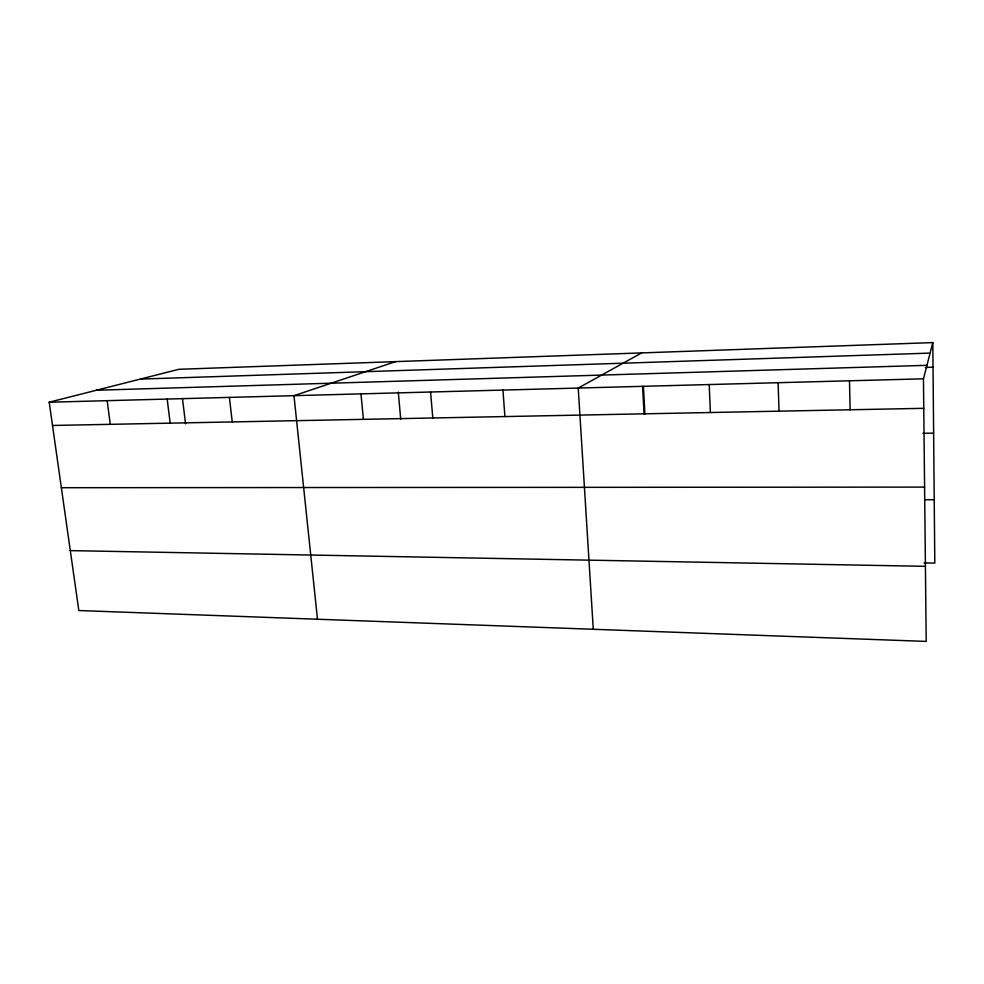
<?xml version="1.0" encoding="UTF-8"?>
<svg xmlns="http://www.w3.org/2000/svg" width="984" height="984" viewBox="0 0 984 984"><rect width="100%" height="100%" fill="white"/><g stroke="black" fill="none" stroke-linecap="round" stroke-linejoin="round"><path stroke-width="1.48" d="M923.459 378.815L932.807 342.592L178.891 369.295L49.2 402.222L78.818 610.535L926.202 641.408L923.459 378.815L49.2 402.222M641.666 352.899L578.235 388.065L593.278 629.28M395.568 361.62L293.97 395.679L317.488 619.231M140.294 379.098L930.101 353.096M96.42 390.242L926.94 365.322M925.354 367.45L933.041 367.216M52.509 425.469L923.767 408.323M922.98 433.304L933.631 433.157M61.352 487.707L924.591 487.105M925.194 499.712L934.234 499.737M924.087 562.897L934.8 563.094L932.807 342.592M70.294 550.622L925.415 566.329M107.145 400.673L110.306 424.325M167.182 399.073L170.171 423.157M182.446 398.385L185.558 423.858M229.407 397.401L232.236 421.927M360.98 393.883L363.404 419.356M398.299 392.087L400.722 419.27M430.586 392.013L432.788 417.991M502.947 390.082L504.903 416.564M643.438 386.515L644.889 414.092M642.614 386.331L644.053 413.833M709.193 384.547L710.386 412.53M778.11 382.702L779.033 411.177M849.487 380.796L850.114 409.774"/></g></svg>
